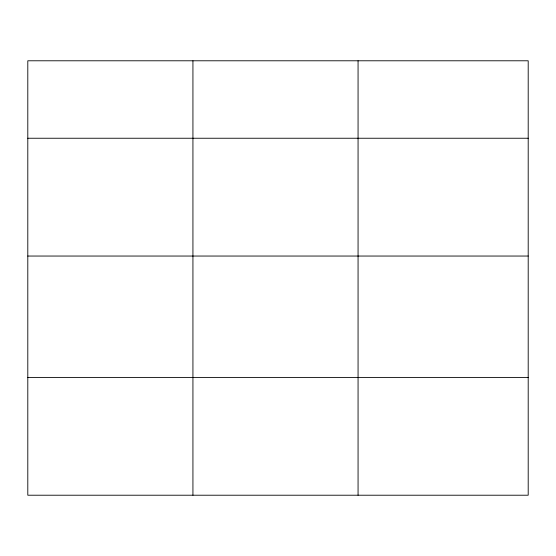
<?xml version="1.0" encoding="UTF-8"?>
<svg xmlns="http://www.w3.org/2000/svg" width="556" height="556" viewBox="0 0 556 556"><rect width="100%" height="100%" fill="white"/><g stroke="black" fill="none" stroke-linecap="round" stroke-linejoin="round"><path stroke-width="0.83" d="M528.2 256.045L528.2 60.785L27.8 60.785L27.8 495.215L528.2 495.215L528.2 256.045L27.8 256.045M27.8 138.242L528.2 138.242M27.8 377.413L528.2 377.413M358.064 60.785L358.064 495.215M192.932 60.785L192.932 495.215"/></g></svg>
